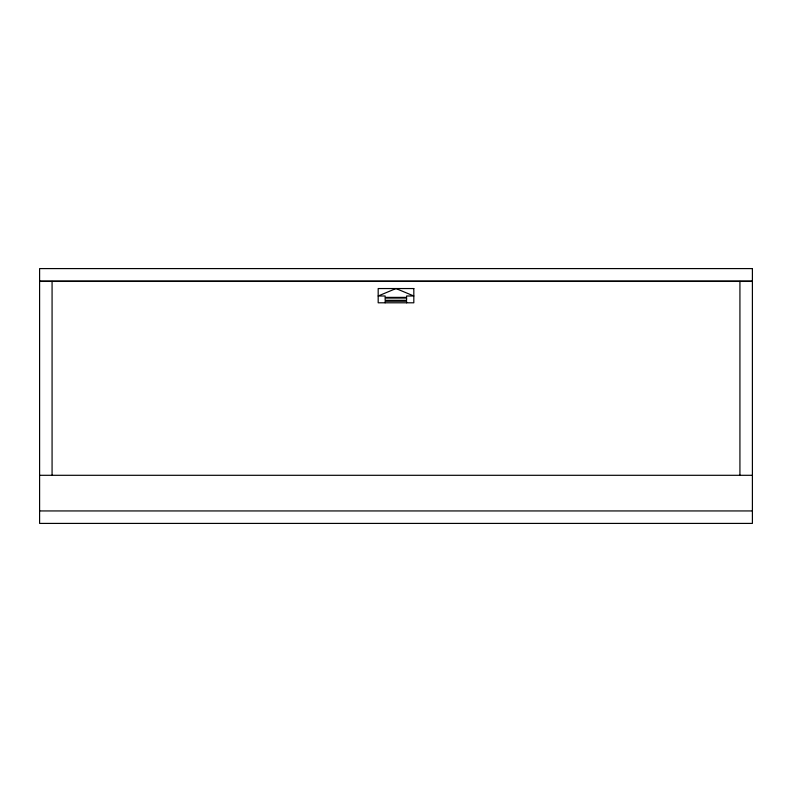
<?xml version="1.0" encoding="UTF-8"?>
<svg xmlns="http://www.w3.org/2000/svg" width="792" height="792" viewBox="0 0 792 792"><rect width="100%" height="100%" fill="white"/><g stroke="black" fill="none" stroke-linecap="round" stroke-linejoin="round"><path stroke-width="1.19" d="M39.6 281.061L752.4 281.061M39.6 281.417L752.4 281.417M39.6 475.299L752.4 475.299M39.6 510.939L752.4 510.939M739.926 281.417L739.926 475.15M406.583 302.801L406.583 301.227L385.14 301.227L385.14 302.801M52.074 281.417L52.074 475.15M396 288.545L378.18 295.99L385.14 295.99L385.14 297.386L406.583 297.386L406.583 295.99L413.82 295.99L396 288.545M752.4 268.587L39.6 268.587L39.6 523.413L752.4 523.413L752.4 268.587M413.82 288.545L378.18 288.545L378.18 302.801L413.82 302.801L413.82 288.545M406.583 298.069L385.14 298.069L385.14 300.317L406.583 300.317L406.583 298.069"/></g></svg>
